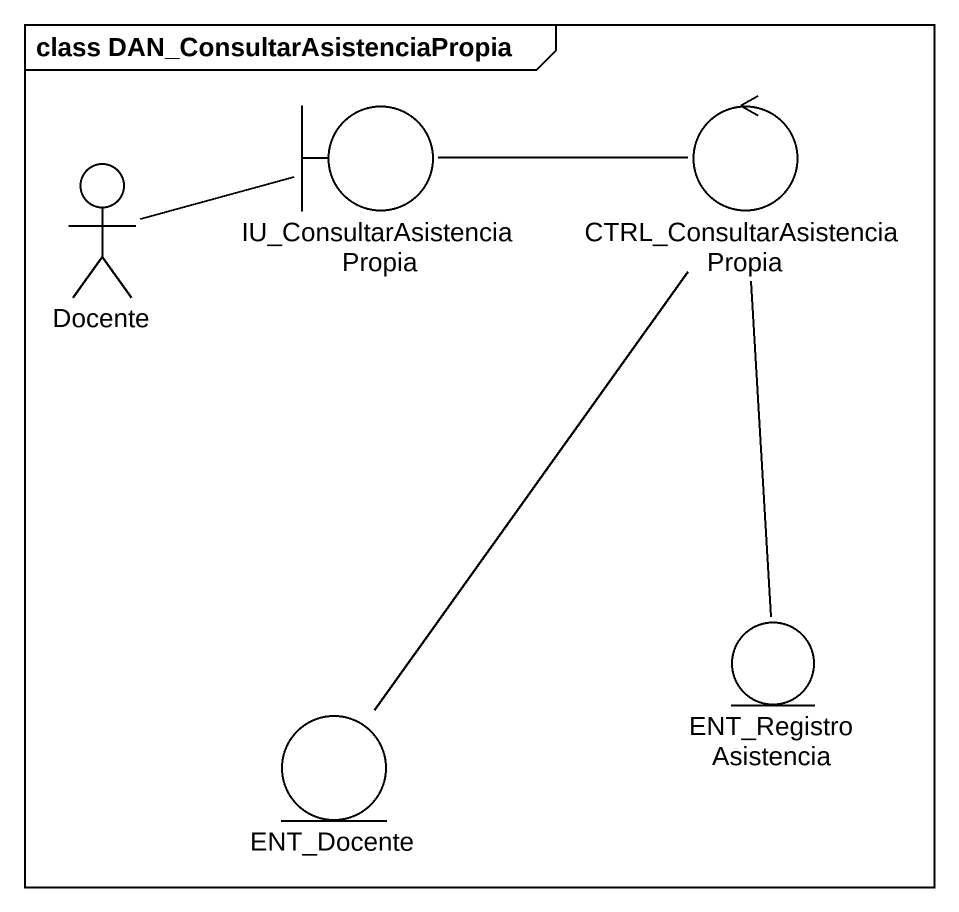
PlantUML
@startuml
mainframe class DAN_ConsultarAsistenciaPropia
actor Docente
boundary IU_ConsultarAsistenciaPropia
control "CTRL_ConsultarAsistenciaPropia" as CTRL_ConsultarAsistenciaProp
entity ENT_RegistroAsistencia
entity ENT_Docente
Docente -right- IU_ConsultarAsistenciaPropia
IU_ConsultarAsistenciaPropia -right- CTRL_ConsultarAsistenciaProp
CTRL_ConsultarAsistenciaProp -- ENT_RegistroAsistencia
CTRL_ConsultarAsistenciaProp -- ENT_Docente
@enduml
